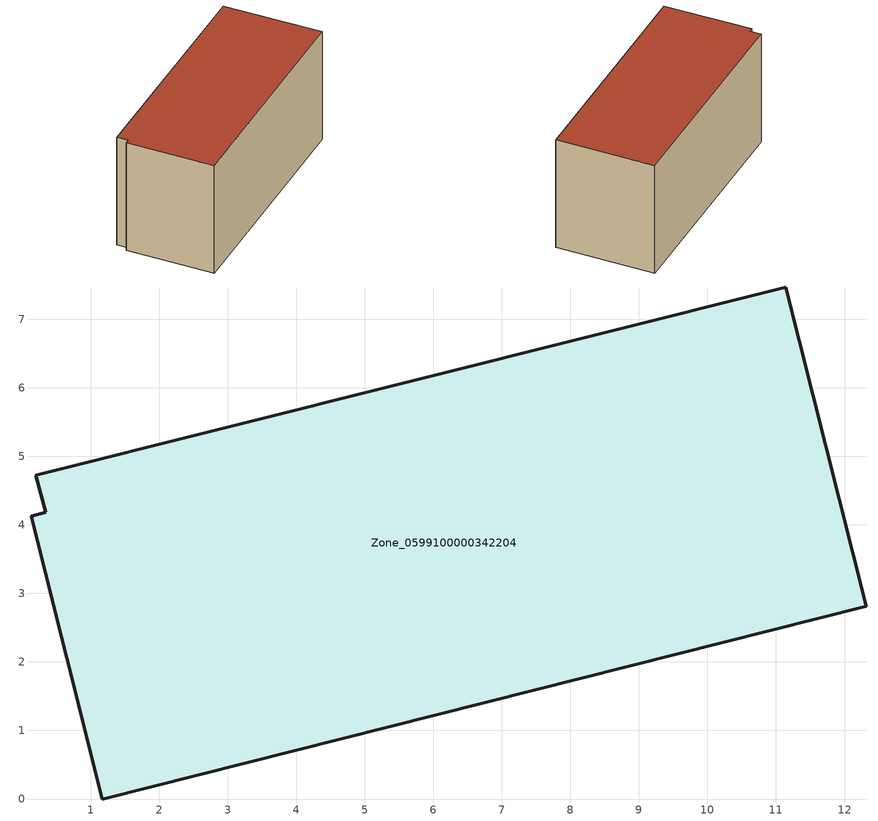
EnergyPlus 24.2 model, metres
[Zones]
Zone_0599100000342204
 floor ground (C_G): 0.2,4.72 11.15,7.47 12.32,2.81 1.17,0 0.14,4.13 0.34,4.19 z0
 wall outside (C_F): 12.32,2.81 11.15,7.47 0.2,4.72 0.34,4.19 0.14,4.13 1.17,0 12.32,2.81 z0:5.74
 roof outside (C_R): 11.15,7.47 0.2,4.72 0.34,4.19 0.14,4.13 1.17,0 12.32,2.81 z5.74
[BUILDING]
Pand.0599100000342204: North Axis=0; Terrain=City; Loads Convergence Tolerance Value=0.04; Temperature Convergence Tolerance Value=0.4; Solar Distribution=FullExterior; Maximum Number of Warmup Days=25; Minimum Number of Warmup Days=1
[Site:Location]
Rotterdam.The.Hague.AP_ZH_NLD Design_Conditions: Latitude=51.96; Longitude=4.45; Time Zone=1; Elevation=-4.5
[SITE:GROUNDTEMPERATURE:BUILDINGSURFACE]
18, 18, 18, 18, 18, 18, 18, 18, 18, 18, 18, 18
[MATERIAL] Thermal Absorptance=0.9; Solar Absorptance=0.7; Visible Absorptance=0.7
Name | Roughness | Thickness | Conductivity | Density | Specific Heat
G.TI.1992-2005 | MediumSmooth | 0.15 | 0.06 | 540 | 1210
F.TI.1992-2005 | Rough | 0.3 | 0.12 | 1920 | 840
R.TI.1992-2005 | MediumRough | 0.2 | 0.08 | 1500 | 1000
[CONSTRUCTION]
C_G: G.TI.1992-2005
C_F: F.TI.1992-2005
C_R: R.TI.1992-2005
[ZONE]
Zone_0599100000342204: Type=1; Multiplier=1; Ceiling Height=Autocalculate; Volume=Autocalculate; Floor Area=autocalculate; Part of Total Floor Area=Yes
[ZONEINFILTRATION:DESIGNFLOWRATE]
Infil_Zone_0599100000342204: Zone or ZoneList or Space or SpaceList=Zone_0599100000342204; Schedule=AlwaysOn; Design Flow Rate Calculation Method=Flow/Area; Flow Rate per Floor Area=0.0015; Constant Term Coefficient=1; Temperature Term Coefficient=0; Velocity Term Coefficient=0; Velocity Squared Term Coefficient=0
[HVACTEMPLATE:ZONE:IDEALLOADSAIRSYSTEM]
Zone_0599100000342204: Maximum Heating Supply Air Temperature=50; Minimum Cooling Supply Air Temperature=13; Maximum Heating Supply Air Humidity Ratio=0.0156; Minimum Cooling Supply Air Humidity Ratio=0.0077; Heating Limit=NoLimit; Cooling Limit=NoLimit; Dehumidification Control Type=ConstantSensibleHeatRatio; Cooling Sensible Heat Ratio=0.7; Dehumidification Setpoint=60; Humidification Control Type=None; Humidification Setpoint=30; Outdoor Air Method=None; Outdoor Air Flow Rate per Person=0.00944; Outdoor Air Flow Rate per Zone Floor Area=0; Outdoor Air Flow Rate per Zone=0; Demand Controlled Ventilation Type=None; Outdoor Air Economizer Type=NoEconomizer; Heat Recovery Type=None; Sensible Heat Recovery Effectiveness=0.7; Latent Heat Recovery Effectiveness=0.65
[ZONECONTROL:THERMOSTAT]
ThermostatControl_Zone_0599100000342204: Zone or ZoneList=Zone_0599100000342204; Control Type Schedule=DualSetpointControlType; Control 1=Thermostat_Zone_0599100000342204; Temperature Difference Between Cutout And Setpoint=0
[THERMOSTATSETPOINT:DUALSETPOINT]
Thermostat_Zone_0599100000342204: Heating Setpoint Temperature Schedule=HeatingSetpoint_Zone_0599100000342204; Cooling Setpoint Temperature Schedule=CoolingSetpoint_Zone_0599100000342204
[SCHEDULE:COMPACT]
HeatingSetpoint_Zone_0599100000342204: Through: 12/31, For: AllDays, Until: 24:00, 21
CoolingSetpoint_Zone_0599100000342204: Through: 12/31, For: AllDays, Until: 24:00, 24
DualSetpointControlType: Through: 12/31, For: AllDays, Until: 24:00, 4
AlwaysOn: Through: 12/31, For: AllDays, Until: 24:00, 1
